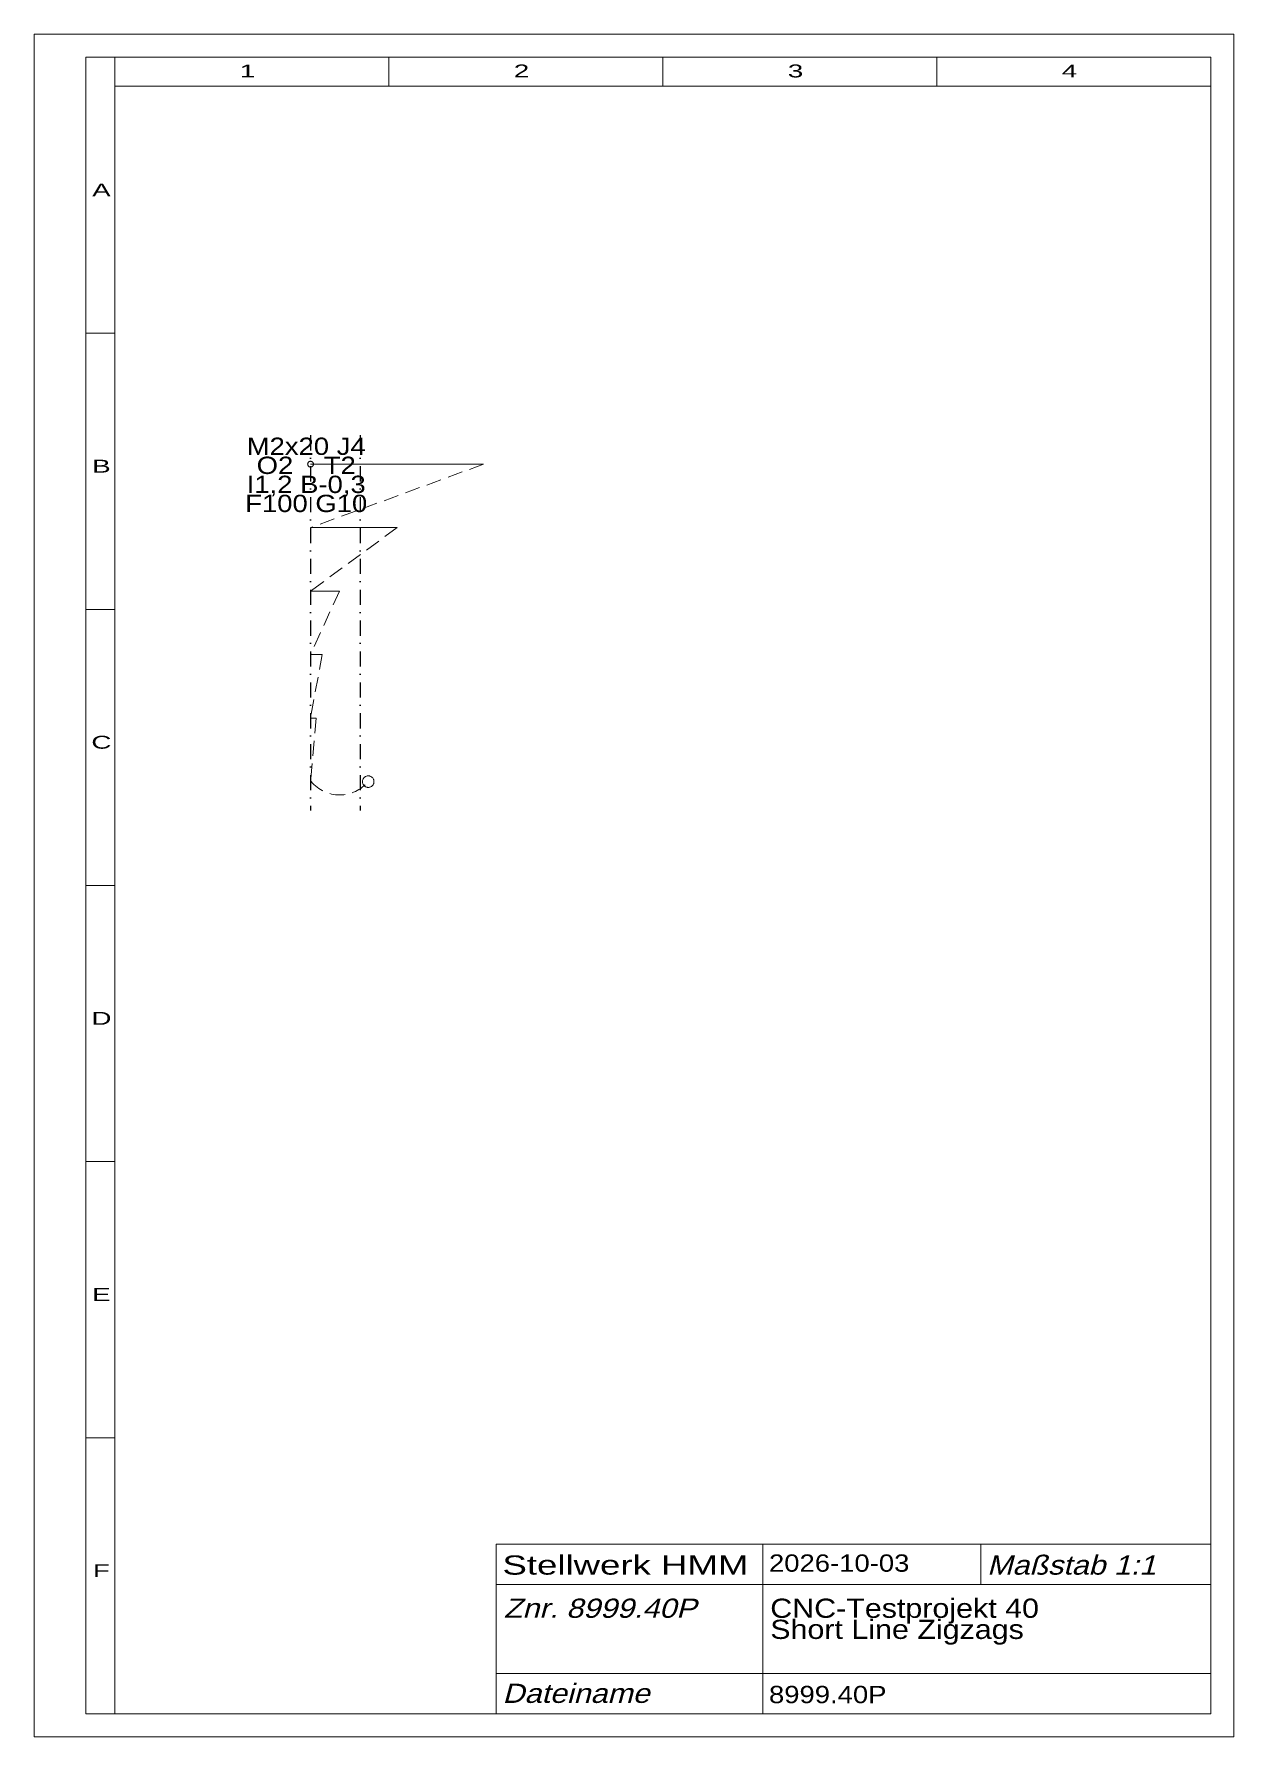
# Model space of a CAD drawing. Extents: x 1 to 209, y 1 to 296.
import ezdxf
from ezdxf.enums import TextEntityAlignment as Align

# ---------------------------------------------------------------- set-up
doc = ezdxf.new("R2010")
doc.units = 0
doc.header["$LTSCALE"] = 5.25
for name, pattern in [('DASHDOT', [1, 0.5, -0.25, 0, -0.25]), ('DASHED', [0.75, 0.5, -0.25]), ('PHANTOM', [2.5, 1.25, -0.25, 0.25, -0.25, 0.25, -0.25])]:
    doc.linetypes.add(name, pattern=pattern)
for name, color, linetype, lineweight in [('8999_40P', 30, 'CONTINUOUS', 13), ('BESCHRIFTUNG0', 7, 'CONTINUOUS', 25), ('MITTELLINIEN', 5, 'DASHDOT', 25), ('STANDARD', 7, 'CONTINUOUS', 0)]:
    doc.layers.add(name, color=color, linetype=linetype, lineweight=lineweight)
doc.styles.add('Arial', font='arial.ttf')

msp = doc.modelspace()

# ---------------------------------------------------------------- linework, layer by layer
at = {"layer": '8999_40P'}
for p, q in [((48.93, 221.49), (78.93, 221.49)), ((48.93, 210.49), (63.93, 210.49)), ((48.93, 199.49), (53.93, 199.49)), ((48.93, 188.49), (50.93, 188.49)), ((48.93, 177.49), (49.93, 177.49)), ((48.93, 166.49), (49.03, 166.49))]:
    msp.add_line(p, q, dxfattribs=at)
at = {"layer": '8999_40P', "linetype": 'DASHED'}
for p, q in [((78.93, 221.49), (48.93, 210.49)), ((63.93, 210.49), (48.93, 199.49)), ((53.93, 199.49), (48.93, 188.49)), ((50.93, 188.49), (48.93, 177.49)), ((49.93, 177.49), (48.93, 166.49))]:
    msp.add_line(p, q, dxfattribs=at)
at = {"layer": '8999_40P', "linetype": 'PHANTOM'}
for centre, radius in [((48.93, 221.49), 0.5), ((58.93, 166.49), 1)]:
    msp.add_circle(centre, radius, dxfattribs=at)
at = {"layer": '8999_40P', "linetype": 'DASHED'}
msp.add_arc((53.98, 170.65), 6.46, 220.0135, 319.9865, dxfattribs=at)
at = {"layer": 'MITTELLINIEN'}
for p, q in [((48.93, 226.49), (48.93, 161.49)), ((57.51, 226.49), (57.51, 161.49))]:
    msp.add_line(p, q, dxfattribs=at)
at = {"layer": 'STANDARD'}
for p, q in [((1, 1), (1, 296)), ((1, 296), (209, 296)), ((209, 296), (209, 1)), ((10, 5), (10, 292)), ((10, 292), (15, 292)), ((15, 292), (205, 292)), ((15, 287), (15, 292)), ((62.5, 292), (62.5, 287)), ((110, 292), (110, 287)), ((157.5, 292), (157.5, 287)), ((205, 292), (205, 287)), ((15, 287), (205, 287)), ((15, 5), (15, 287)), ((205, 287), (205, 5)), ((10, 244.17), (15, 244.17)), ((10, 196.33), (15, 196.33)), ((205, 182.12), (205, 5.12)), ((10, 148.5), (15, 148.5)), ((10, 100.67), (15, 100.67)), ((10, 52.83), (15, 52.83)), ((10, 5), (15, 5)), ((205, 5), (15, 5)), ((209, 1), (1, 1))]:
    msp.add_line(p, q, dxfattribs=at)
at = {"layer": 'STANDARD', "lineweight": 0}
for p, q in [((81.11, 34.4), (205, 34.4)), ((81.11, 34.4), (81.11, 5)), ((127.31, 34.4), (127.31, 5)), ((165.11, 34.4), (165.11, 27.4)), ((81.11, 27.4), (205, 27.4)), ((81.11, 12), (205, 12))]:
    msp.add_line(p, q, dxfattribs=at)

# ---------------------------------------------------------------- texts
at = {"layer": '8999_40P', "insert": (48.18, 219.62), "char_height": 3, "attachment_point": 5, "line_spacing_factor": 0.66, "style": 'Arial'}
msp.add_mtext('\\W1.135076;M2x20 J4  \\PO2    T2\\PI1,2 B-0,3\\PF100 G10', dxfattribs=at)
at = {"layer": 'BESCHRIFTUNG0', "style": 'Arial'}
for s, height, width, p in [('Stellwerk HMM', 3.325, 1.365378, (82.2, 32.44)), ('2026-10-03', 3, 1.135137, (128.4, 32.62)), ('8999.40P', 3, 1.135104, (128.4, 9.85))]:
    msp.add_text(s, height=height, dxfattribs=dict(at, width=width)).set_placement(p, align=Align.TOP_LEFT)
at = {"layer": 'BESCHRIFTUNG0', "style": 'Arial', "oblique": 15}
for s, width, p in [('Maßstab 1:1', 1.134935, (166.2, 32.44)), ('Znr. 8999.40P', 1.134924, (82.42, 24.96)), ('Dateiname', 1.135074, (82.2, 10.22))]:
    msp.add_text(s, height=3.325, dxfattribs=dict(at, width=width)).set_placement(p, align=Align.TOP_LEFT)
at = {"layer": 'BESCHRIFTUNG0', "insert": (128.62, 24.96), "char_height": 3.325, "attachment_point": 1, "line_spacing_factor": 0.66, "style": 'Arial'}
msp.add_mtext('\\W1.134984;CNC-Testprojekt 40\\PShort Line Zigzags', dxfattribs=at)
at = {"layer": 'STANDARD', "style": 'Arial'}
for s, width, p in [('1', 1.547923, (38, 290.72)), ('2', 1.547922, (85.5, 290.72)), ('3', 1.547923, (133, 290.72)), ('4', 1.547923, (180.5, 290.72)), ('A', 1.547987, (12.68, 270.1)), ('B', 1.547987, (12.68, 222.26)), ('C', 1.548103, (12.68, 174.43)), ('D', 1.548104, (12.68, 126.6)), ('E', 1.547987, (12.68, 78.76)), ('F', 1.547769, (12.68, 30.93))]:
    msp.add_text(s, height=2.23, dxfattribs=dict(at, width=width)).set_placement(p, align=Align.TOP_CENTER)

doc.saveas('drawing.dxf')
